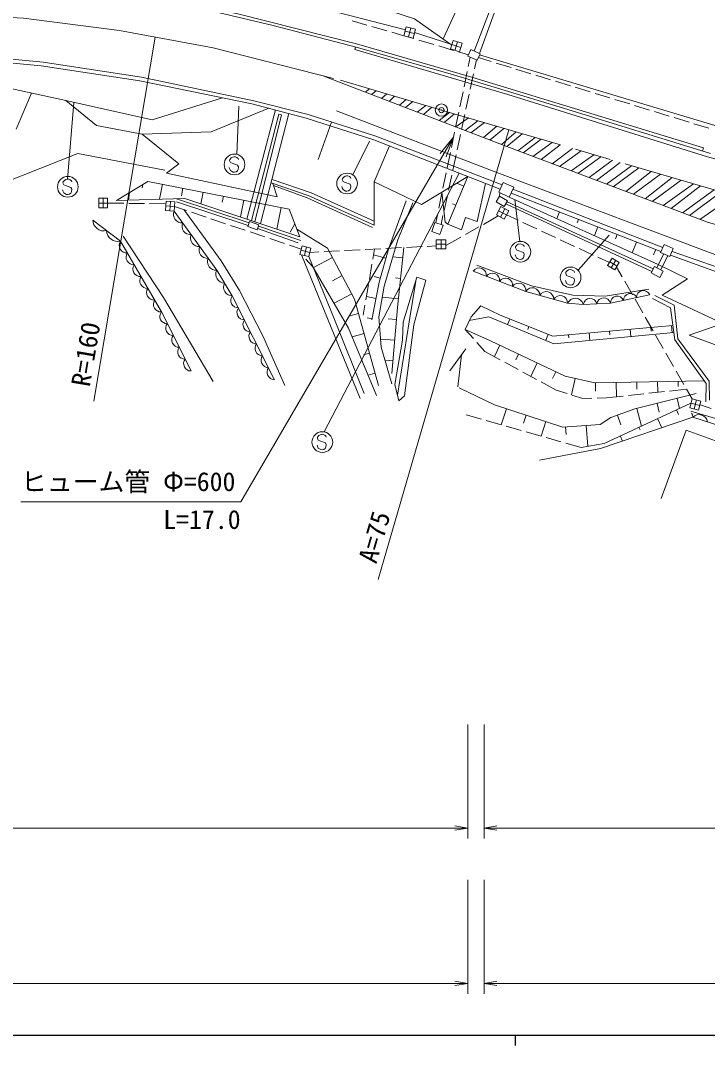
# Model space of a CAD drawing. Units: millimetres at full size, sheet at 1:1000; details may follow other scales. Extents: x 40000 to 680000, y 20000 to 380000.
# Drawn here: x 320180 to 386611, y 204000 to 303018 of the extents above; entities that cross this region are included whole.
import ezdxf
from ezdxf.enums import TextEntityAlignment as Align

# ---------------------------------------------------------------- set-up
doc = ezdxf.new("R2010")
doc.units = ezdxf.units.MM
doc.header["$LTSCALE"] = 1000
doc.header["$PDMODE"] = 32
doc.header["$PDSIZE"] = 500
doc.linetypes.add('CHAIN', pattern=[18.5, 12, -1.5, 3.5, -1.5])
for name, color, linetype, lineweight in [('M-BGD', 7, 'Continuous', 13), ('M-BMK', 2, 'CHAIN', 13), ('M-BMK-SRVR', 3, 'Continuous', 13), ('M-STR-HTXT', 7, 'Continuous', 13), ('M-STR-STRC', 7, 'Continuous', 13), ('M-TTL-BAND', 7, 'Continuous', 25)]:
    doc.layers.add(name, color=color, linetype=linetype, lineweight=lineweight)
doc.styles.add('ＭＳ ゴシック', font='')
doc.styles.get('ＭＳ ゴシック').set_extended_font_data('MS Gothic')

# ---------------------------------------------------------------- blocks, each defined once
blk = doc.blocks.new('open_arrow')
at = {"color": 0, "linetype": 'Continuous', "lineweight": -2}
blk.add_lwpolyline([(7.5, 1.25), (0, 0), (7.5, -1.25)], dxfattribs=at)

msp = doc.modelspace()

# ---------------------------------------------------------------- linework, layer by layer
at = {"layer": 'M-BGD'}
for p, q in [((364038, 300067), (366813, 307253)), ((357400, 302102), (348380, 304425)), ((362742, 304883), (361044, 301234)), ((352236, 302979), (353679, 302569)), ((354160, 302432), (355603, 302023)), ((357476, 302397), (357259, 301552)), ((358363, 302169), (357476, 302397)), ((357920, 302283), (357703, 301438)), ((358146, 301325), (358363, 302169)), ((356084, 301886), (357259, 301552)), ((357259, 301552), (358146, 301325)), ((357259, 301552), (358224, 301267)), ((357368, 301975), (358255, 301747)), ((361879, 300683), (358282, 301854)), ((358703, 301125), (360141, 300699)), ((362006, 301101), (361752, 300266)), ((362885, 300834), (362006, 301101)), ((360621, 300557), (362059, 300132)), ((361752, 300266), (362631, 299999)), ((361879, 300683), (362758, 300416)), ((362445, 300968), (362191, 300132)), ((362631, 299999), (362885, 300834)), ((363723, 300206), (363446, 299573)), ((364621, 299812), (363723, 300206)), ((362539, 299990), (363503, 299704)), ((363446, 299573), (364344, 299180)), ((363481, 298581), (363668, 299476)), ((364274, 299210), (364088, 298348)), ((364344, 299180), (364621, 299812)), ((365701, 299052), (364455, 299433)), ((363072, 296623), (363379, 298092)), ((367613, 298466), (366179, 298905)), ((369526, 297881), (368092, 298320)), ((363983, 297859), (363667, 296393)), ((371438, 297295), (370004, 297734)), ((373351, 296710), (371916, 297149)), ((362664, 294665), (362970, 296134)), ((375263, 296124), (373829, 296564)), ((363562, 295904), (363246, 294438)), ((377175, 295539), (375741, 295978)), ((379088, 294953), (377654, 295393)), ((344833, 294375), (342072, 283830)), ((362256, 292708), (362562, 294176)), ((381000, 294368), (379566, 294807)), ((382913, 293783), (381478, 294222)), ((342521, 283681), (345175, 293965)), ((343385, 283394), (346123, 294039)), ((348980, 289591), (350268, 293206)), ((363141, 293949), (362825, 292482)), ((384825, 293197), (383391, 293636)), ((361847, 290750), (362154, 292218)), ((386737, 292612), (385303, 293051)), ((362719, 291994), (362403, 290527)), ((361439, 288792), (361745, 290260)), ((362298, 290039), (361982, 288572)), ((361030, 286834), (361337, 288302)), ((332024, 287188), (331937, 286848)), ((333915, 287200), (333629, 285751)), ((361877, 288083), (361561, 286617)), ((363046, 287025), (362366, 287307)), ((366866, 287384), (366423, 286419)), ((367889, 286914), (366866, 287384)), ((330714, 286389), (330613, 285661)), ((335877, 286813), (335734, 286088)), ((337839, 286425), (337619, 285308)), ((360622, 284876), (360928, 286345)), ((366423, 286419), (367446, 285949)), ((366512, 286056), (366520, 286374)), ((367446, 285949), (367889, 286914)), ((367627, 286342), (382113, 280692)), ((367802, 286723), (382296, 281097)), ((327746, 285845), (327746, 284913)), ((328605, 285845), (327746, 285845)), ((327746, 285379), (328605, 285379)), ((328176, 285845), (328176, 284913)), ((328605, 284913), (328605, 285845)), ((330171, 285361), (328605, 285379)), ((332171, 285338), (330671, 285355)), ((334236, 285315), (332671, 285333)), ((334254, 285570), (334192, 284668)), ((335111, 285512), (334254, 285570)), ((334683, 285541), (334621, 284639)), ((335050, 284610), (335111, 285512)), ((342298, 283486), (335275, 285801)), ((335280, 285490), (342197, 283208)), ((339802, 286038), (339691, 285480)), ((341764, 285651), (341445, 284038)), ((361456, 286128), (361140, 284662)), ((362281, 285177), (361941, 285318)), ((366181, 285502), (366512, 286056)), ((366947, 285045), (366181, 285502)), ((366512, 286056), (367278, 285599)), ((367278, 285599), (366947, 285045)), ((367098, 285297), (381224, 278766)), ((381368, 279028), (367224, 285508)), ((367446, 285949), (381851, 279451)), ((327746, 284913), (328605, 284913)), ((334192, 284668), (335050, 284610)), ((334223, 285119), (335081, 285061)), ((336230, 284672), (335081, 285061)), ((338125, 284030), (336704, 284511)), ((345379, 284937), (344979, 282864)), ((360333, 283492), (360520, 284387)), ((366627, 285036), (366203, 284229)), ((366203, 284229), (366961, 283830)), ((366415, 284632), (367174, 284234)), ((366582, 284029), (367007, 284837)), ((367386, 284638), (366627, 285036)), ((366961, 283830), (367386, 284638)), ((368292, 283717), (367174, 284234)), ((372285, 284525), (372033, 283880)), ((340019, 283389), (338598, 283870)), ((341913, 282748), (340493, 283229)), ((342164, 283117), (342335, 283590)), ((342335, 283590), (343231, 283267)), ((343231, 283267), (343060, 282794)), ((346707, 283367), (346250, 282582)), ((360256, 283519), (359944, 282633)), ((361042, 283243), (360256, 283519)), ((360730, 282356), (361042, 283243)), ((361034, 284173), (360849, 283311)), ((366383, 284134), (364942, 283325)), ((370108, 282878), (368746, 283507)), ((374148, 283798), (374023, 283476)), ((343060, 282794), (342164, 283117)), ((343808, 282107), (342387, 282588)), ((347026, 281548), (343112, 282938)), ((343194, 283165), (347275, 281749)), ((359944, 282633), (360730, 282356)), ((364506, 283080), (363198, 282346)), ((371923, 282039), (370562, 282668)), ((376012, 283072), (375684, 282232)), ((377875, 282345), (377711, 281925)), ((345702, 281466), (344281, 281946)), ((347325, 280916), (346176, 281305)), ((347202, 280426), (347409, 281246)), ((347409, 281246), (348260, 281032)), ((360387, 281245), (359515, 281200)), ((360387, 281843), (360387, 280957)), ((361322, 281843), (360387, 281843)), ((360387, 281400), (361322, 281400)), ((360855, 281843), (360855, 280957)), ((362763, 282101), (361322, 281292)), ((361322, 280957), (361322, 281843)), ((373739, 281200), (372377, 281829)), ((379738, 281618), (379336, 280585)), ((382079, 280615), (382422, 281374)), ((382422, 281374), (383302, 280977)), ((348053, 280211), (347202, 280426)), ((347305, 280836), (348157, 280621)), ((347349, 280389), (353029, 266516)), ((347834, 281139), (347628, 280318)), ((348260, 281032), (348053, 280211)), ((349029, 280666), (348157, 280621)), ((351026, 280768), (349528, 280691)), ((353024, 280870), (351526, 280793)), ((355021, 280971), (353523, 280895)), ((354422, 280941), (354254, 279967)), ((355508, 280048), (354326, 280383)), ((357019, 281073), (355520, 280997)), ((359016, 281175), (357518, 281099)), ((360387, 280957), (361322, 280957)), ((375554, 280361), (374193, 280990)), ((381602, 280891), (381400, 280375)), ((381695, 279155), (382391, 280474)), ((382959, 280218), (382079, 280615)), ((382086, 278940), (382771, 280303)), ((383302, 280977), (382959, 280218)), ((350348, 280137), (348500, 279157)), ((354169, 279474), (353914, 277996)), ((357153, 280091), (356186, 280196)), ((377127, 279634), (376008, 280151)), ((376955, 279352), (377391, 280065)), ((377648, 278928), (376955, 279352)), ((377173, 279709), (377866, 279284)), ((377737, 279853), (377301, 279140)), ((377391, 280065), (378084, 279641)), ((378084, 279641), (377648, 278928)), ((381159, 278648), (381498, 279264)), ((381498, 279264), (382327, 278807)), ((351285, 278370), (350361, 277880)), ((354963, 278124), (354371, 278291)), ((378356, 278257), (377814, 279200)), ((381988, 278191), (381159, 278648)), ((382327, 278807), (381988, 278191)), ((353829, 277503), (353574, 276025)), ((356937, 278103), (356454, 278156)), ((379351, 276522), (378605, 277823)), ((352222, 276603), (350510, 275696)), ((354548, 276168), (353630, 276348)), ((356722, 276115), (355153, 276285)), ((353489, 275533), (353321, 274559)), ((380347, 274787), (379600, 276088)), ((352872, 274722), (351938, 274464)), ((354164, 274206), (353705, 274295)), ((381342, 273053), (380596, 274354)), ((356535, 274124), (355748, 274190)), ((367483, 274180), (367273, 273649)), ((369343, 273444), (369238, 273179)), ((381133, 273368), (381164, 273014)), ((383125, 273543), (383185, 272857)), ((353405, 272795), (352247, 272474)), ((363970, 272283), (363183, 273153)), ((371203, 272708), (370967, 272113)), ((373164, 272666), (373192, 272347)), ((375156, 272842), (375220, 272112)), ((377148, 273017), (377180, 272652)), ((379140, 273193), (379203, 272485)), ((382338, 271318), (381591, 272619)), ((356367, 272131), (354987, 272246)), ((361706, 269178), (363250, 271311)), ((365093, 271042), (364306, 271912)), ((366521, 271653), (365999, 270551)), ((353939, 270867), (353359, 270707)), ((362460, 267634), (362826, 270725)), ((366559, 270247), (365093, 271042)), ((368329, 270796), (368067, 270245)), ((383333, 269584), (382587, 270885)), ((356200, 270138), (355510, 270196)), ((368317, 269292), (366998, 270008)), ((370136, 269939), (369520, 268639)), ((354472, 268939), (353793, 268752)), ((370074, 268338), (368756, 269054)), ((371943, 269082), (371635, 268432)), ((373824, 268441), (373475, 266845)), ((384329, 267849), (383582, 269150)), ((371979, 267304), (370514, 268099)), ((375779, 268032), (375793, 267215)), ((377779, 268065), (377803, 266663)), ((379779, 268099), (379791, 267398)), ((381779, 268132), (381796, 267099)), ((384585, 267403), (382939, 267223)), ((383778, 268166), (383787, 267649)), ((385119, 266472), (384578, 267415)), ((373028, 266982), (371979, 267304)), ((374555, 266514), (373506, 266836)), ((375437, 266530), (374555, 266514)), ((376819, 266556), (375937, 266540)), ((378465, 266735), (376819, 266556)), ((380453, 266952), (378962, 266790)), ((382442, 267169), (380950, 267007)), ((383667, 266514), (383911, 265535)), ((384896, 265607), (385119, 266472)), ((385119, 266472), (385978, 266251)), ((385325, 265496), (385548, 266361)), ((367174, 265514), (366672, 263965)), ((379786, 265545), (380214, 263832)), ((381727, 266029), (381940, 265173)), ((383605, 265394), (383809, 264950)), ((385754, 265386), (384896, 265607)), ((385866, 265818), (385007, 266040)), ((385978, 266251), (385754, 265386)), ((386949, 265535), (385885, 265891)), ((364743, 264511), (363269, 264929)), ((369077, 264897), (368825, 264122)), ((377897, 264893), (378237, 263942)), ((381788, 264557), (382197, 263669)), ((397855, 261454), (385010, 265276)), ((366667, 263966), (365224, 264375)), ((368592, 263420), (367148, 263829)), ((370979, 264280), (370523, 262873)), ((372894, 263765), (372945, 263028)), ((374889, 263903), (375029, 261889)), ((379972, 263721), (380088, 263468)), ((382139, 256827), (384554, 263448)), ((384554, 263448), (394757, 259727)), ((370516, 262875), (369073, 263284)), ((372440, 262330), (370997, 262739)), ((378155, 262884), (378388, 262379)), ((374395, 261775), (372921, 262193))]:
    msp.add_line(p, q, dxfattribs=at)
for points in [[(368754, 310269), (367424, 307756), (364555, 299841)], [(165189, 269949), (178104, 273345), (196190, 279265), (204291, 281991), (208272, 283570), (232470, 292247), (247652, 297660), (253276, 299514), (261454, 301867), (267530, 303331), (276862, 305076), (283280, 306042), (287331, 306540), (292939, 307039), (304358, 307475), (312085, 307350), (320201, 306805), (329190, 305668), (338195, 304063), (344598, 302536), (352652, 300433), (361734, 297863), (372701, 294545), (386909, 290167)], [(386139, 290404), (386224, 290722), (363906, 297504), (352657, 300748), (341207, 303661), (332256, 305498), (324082, 306609), (319388, 307139), (306021, 307876), (297910, 307679), (288189, 307024), (274812, 305082), (265569, 303182), (260007, 301795), (250691, 299022), (236624, 293990), (227323, 290688), (218786, 287572), (204968, 282602), (181743, 274720), (181745, 274536)], [(344813, 305280), (347776, 305906), (350140, 305845), (358272, 303182), (361784, 300714)], [(352583, 300451), (352520, 300206), (367318, 295865), (386620, 289836), (394799, 287593), (397620, 287267)], [(162443, 261299), (174710, 264287), (184374, 267079), (190387, 268938), (199651, 272220), (210860, 276159), (226000, 281546), (240291, 286653), (254415, 291683), (261285, 293739), (268394, 295468), (275773, 297006), (283908, 298224), (295527, 299301), (305319, 299631), (314338, 299379), (322165, 298640), (331712, 297178), (342551, 294970), (347814, 293598), (354361, 291504), (366562, 286721)], [(162788, 261746), (174929, 264799), (184567, 267499), (190580, 269358), (199844, 272640), (211061, 276545), (226193, 281967), (240473, 287118), (254608, 292103), (261478, 294160), (268603, 295925), (275966, 297426), (284119, 298703), (295720, 299721), (305555, 300001), (314560, 299742), (322380, 298994), (331883, 297540), (342747, 295266), (347992, 293926), (354524, 291859), (366755, 287141)], [(339698, 295551), (332909, 293418), (324573, 295285), (304680, 299609)], [(364565, 299685), (394316, 290770), (402800, 293184)], [(312082, 298000), (301039, 299027), (288155, 298077), (297555, 293405), (306795, 288371), (316815, 286658), (325740, 290176), (334148, 288558)], [(344191, 294543), (338621, 292249), (331938, 292039), (327522, 292880), (324573, 295285)], [(524674, 257421), (511337, 254501), (505232, 253490), (499336, 252937), (493739, 252747), (487640, 253108), (478463, 254368), (470850, 256180), (458257, 259538), (419430, 270891), (402369, 275878), (389805, 279484), (365994, 288442), (350739, 294281)], [(345175, 293965), (345429, 293903), (342825, 283580)], [(331938, 292039), (335491, 289160), (334291, 288257), (345009, 285998), (344593, 287260)], [(363429, 287949), (358949, 285242), (354364, 287423), (355856, 290918)], [(354364, 287423), (354364, 283241), (347992, 286108), (344409, 287323)], [(354364, 283646), (348273, 286357), (344502, 287650)], [(365159, 287271), (364328, 283603), (363199, 283997), (362839, 282799), (361516, 283332), (363429, 287949)], [(344658, 287064), (347901, 285897), (354205, 283030)], [(361516, 283332), (361242, 283539), (360915, 286430)], [(357486, 285585), (355781, 281010), (354858, 277754), (354141, 274088)], [(356094, 267919), (355045, 271471), (354827, 274389), (355336, 277349), (356676, 281836), (358119, 285419)], [(335050, 284610), (339151, 278895), (340662, 276410), (344749, 268320)], [(345744, 267749), (343605, 272564), (341346, 276941), (339570, 279792), (335961, 284763)], [(327166, 283738), (329846, 281698), (333803, 274866), (336669, 269165)], [(346907, 282849), (349880, 281021), (352493, 276091), (354799, 267756)], [(338796, 268139), (333998, 276264), (330103, 282184)], [(357261, 281086), (356634, 275308), (356097, 268906)], [(383023, 280359), (388899, 278231), (391986, 277239), (401245, 274629)], [(383177, 280699), (389126, 278653), (392110, 277677), (401388, 275014)], [(347782, 279955), (348454, 279237), (351912, 273282), (354612, 266780)], [(353415, 266976), (350557, 274122), (348053, 280211)], [(364317, 279378), (369598, 277399), (373601, 276496), (376702, 276402), (380923, 277072)], [(381851, 279451), (384669, 278059), (382214, 276494), (388082, 273742), (384829, 272610), (391046, 270322), (406952, 264963), (420624, 261082)], [(381017, 276511), (377231, 275701), (374598, 275592), (373087, 275701), (369037, 276838), (363958, 278801)], [(356631, 266820), (357767, 273912), (358398, 277831)], [(386787, 266341), (386766, 268179), (383744, 272281), (383380, 275511), (381532, 276467)], [(383257, 273555), (371647, 272533), (366553, 274548), (364698, 275469), (363749, 274402), (363183, 273153)], [(386440, 266185), (386465, 267942), (383440, 272176), (383032, 275252), (381282, 276156)], [(383347, 272872), (371749, 271788), (365455, 274405), (363580, 274029)], [(386274, 268208), (375702, 268031), (372846, 268654), (365618, 272081), (363183, 273153)], [(385522, 266976), (379571, 265491), (377276, 264671), (376227, 263996), (372623, 263746), (366028, 265886), (362611, 267537)], [(385007, 266040), (376604, 262170), (374395, 261775)], [(370366, 260540), (376270, 261662), (385197, 264684), (396008, 261210), (402691, 259855), (416599, 253215)]]:
    msp.add_lwpolyline(points, dxfattribs=at)
for points in [[(336065, 285824), (347182, 282133), (346162, 284782), (332502, 287479), (329463, 285626)], [(356770, 266279), (356365, 267852), (357129, 272152), (357175, 273865), (358515, 278212), (359372, 277947), (358219, 273616), (357300, 266762)]]:
    msp.add_lwpolyline(points, close=True, dxfattribs=at)
for centre, radius, start, end in [((335800, 284282), 818, 156.41535, 274.91564), ((328252, 283774), 1086, 181.88759, 283.52458), ((336620, 283140), 818, 156.41535, 274.91564), ((329591, 282754), 1086, 181.88759, 283.52458), ((337441, 281997), 818, 156.41535, 274.91564), ((330470, 281299), 741, 147.48076, 272.68215), ((331130, 280161), 741, 147.48076, 272.68215), ((338261, 280854), 818, 156.41535, 274.91564), ((331789, 279022), 741, 147.48076, 272.68215), ((339081, 279711), 818, 156.41535, 274.91564), ((332449, 277884), 741, 147.48076, 272.68215), ((339923, 278513), 861, 153.66963, 268.94216), ((364540, 278420), 696, 350.98389, 146.75277), ((365810, 277929), 696, 350.98389, 146.75277), ((340678, 277271), 861, 153.66963, 268.94216), ((367080, 277438), 696, 350.98389, 146.75277), ((368349, 276947), 696, 350.98389, 146.75277), ((333108, 276745), 741, 147.48076, 272.68215), ((341243, 275979), 724, 143.38258, 270.21728), ((369666, 276483), 722, 358.09596, 150.53783), ((371016, 276104), 722, 358.09596, 150.53783), ((372366, 275725), 722, 358.09596, 150.53783), ((377884, 275735), 654, 21.18847, 182.96884), ((379146, 276005), 654, 21.18847, 182.96884), ((380408, 276275), 654, 21.18847, 182.96884), ((333768, 275607), 741, 147.48076, 272.68215), ((373825, 275401), 797, 13.90966, 157.83516), ((375262, 275500), 670, 12.65478, 172.08891), ((376578, 275554), 670, 12.65478, 172.08891), ((334365, 274435), 709, 142.53229, 270.84801), ((341827, 274823), 724, 143.38258, 270.21728), ((334939, 273295), 709, 142.53229, 270.84801), ((342411, 273667), 724, 143.38258, 270.21728), ((335512, 272154), 709, 142.53229, 270.84801), ((342995, 272511), 724, 143.38258, 270.21728), ((336085, 271014), 709, 142.53229, 270.84801), ((343579, 271355), 724, 143.38258, 270.21728), ((344163, 270200), 724, 143.38258, 270.21728), ((336658, 269874), 709, 142.53229, 270.84801), ((344746, 269044), 724, 143.38258, 270.21728), ((384385, 264647), 812, 2.61986, 32.43127), ((385794, 264134), 812, 6.99278, 137.38014), ((385261, 264860), 812, 2.61986, 7.15404), ((386670, 264347), 812, 132.58058, 137.38014)]:
    msp.add_arc(centre, radius, start, end, dxfattribs=at)
at = {"layer": 'M-BMK'}
msp.add_lwpolyline([(167914, 266930), (177340, 269514), (188899, 273035), (249847, 294666), (260151, 297884), (262571, 298486), (271295, 300522), (281540, 302293), (289501, 303243), (299643, 303835), (310797, 303804), (320487, 303243), (329756, 302043), (338823, 300361), (351130, 297245), (360882, 294363), (457820, 266033)], dxfattribs=at)
at = {"layer": 'M-BMK-SRVR'}
msp.add_circle((360882, 294363), 600, dxfattribs=at)
msp.add_point((360882, 294363), dxfattribs=at)
at = {"layer": 'M-STR-HTXT'}
for p, q in [((327265, 266235), (333200, 301404)), ((354760, 249023), (367404, 292457)), ((363429, 235000), (363429, 224000)), ((365000, 235000), (365000, 224000)), ((101743, 225000), (363429, 225000)), ((365000, 225000), (459886, 225000)), ((363429, 220000), (363429, 209000)), ((365000, 220000), (365000, 209000)), ((101743, 210000), (363429, 210000)), ((365000, 210000), (459886, 210000))]:
    msp.add_line(p, q, dxfattribs=at)
msp.add_lwpolyline([(362053, 291737), (341475, 256504), (320225, 256504)], dxfattribs=at)
at = {"layer": 'M-STR-STRC'}
for p, q in [((353533, 296105), (353900, 296426)), ((354117, 295881), (354558, 296232)), ((319747, 292527), (321257, 296006)), ((324729, 287703), (325353, 295110)), ((355105, 295500), (355588, 295928)), ((355851, 295212), (356348, 295703)), ((356837, 294832), (357469, 295372)), ((357407, 294613), (358121, 295179)), ((341093, 290087), (341294, 294751)), ((358543, 294175), (359379, 294807)), ((359141, 293945), (359941, 294641)), ((360677, 293353), (361661, 294136)), ((361351, 293989), (361511, 294179)), ((361141, 293174), (362156, 293991)), ((362263, 292742), (363491, 293601)), ((363192, 292384), (364407, 293333)), ((363727, 292177), (365036, 293149)), ((364941, 291710), (366238, 292798)), ((365573, 291466), (366922, 292598)), ((366676, 291041), (368115, 292249)), ((352311, 288104), (353935, 291374)), ((367209, 290836), (368692, 292081)), ((368279, 290435), (369939, 291716)), ((368789, 290243), (370516, 291548)), ((369712, 289895), (371599, 291231)), ((370518, 289591), (372368, 291006)), ((371592, 289187), (373551, 290661)), ((372299, 288920), (374405, 290411)), ((340419, 289597), (340403, 289483)), ((340403, 289483), (340488, 289301)), ((340547, 289735), (340419, 289597)), ((340488, 289301), (340639, 289227)), ((340678, 289828), (340547, 289735)), ((340639, 289227), (341172, 289039)), ((340844, 289862), (340678, 289828)), ((340960, 289846), (340844, 289862)), ((341104, 289773), (340960, 289846)), ((341214, 289699), (341104, 289773)), ((341249, 289587), (341214, 289699)), ((373441, 288490), (375622, 290055)), ((374086, 288247), (376285, 289862)), ((375170, 287838), (377439, 289524)), ((375886, 287568), (378160, 289314)), ((340405, 288708), (340366, 288818)), ((340489, 288531), (340405, 288708)), ((340592, 288457), (340489, 288531)), ((340739, 288382), (340592, 288457)), ((340859, 288365), (340739, 288382)), ((341026, 288394), (340859, 288365)), ((341151, 288490), (341026, 288394)), ((341222, 288639), (341151, 288490)), ((341172, 289039), (341252, 288866)), ((341252, 288866), (341222, 288639)), ((349532, 263276), (362602, 288273)), ((376838, 287210), (379257, 288993)), ((377496, 286962), (379982, 288781)), ((378698, 286509), (381168, 288435)), ((379443, 286228), (382055, 288176)), ((324304, 287438), (324288, 287325)), ((324288, 287325), (324373, 287142)), ((324432, 287577), (324304, 287438)), ((324563, 287670), (324432, 287577)), ((324729, 287703), (324563, 287670)), ((324845, 287687), (324729, 287703)), ((324989, 287614), (324845, 287687)), ((325099, 287540), (324989, 287614)), ((325134, 287428), (325099, 287540)), ((351302, 287757), (351286, 287643)), ((351286, 287643), (351372, 287461)), ((351431, 287895), (351302, 287757)), ((351372, 287461), (351523, 287387)), ((351562, 287988), (351431, 287895)), ((351523, 287387), (352055, 287199)), ((351728, 288022), (351562, 287988)), ((351844, 288005), (351728, 288022)), ((351988, 287933), (351844, 288005)), ((352098, 287858), (351988, 287933)), ((352055, 287199), (352135, 287026)), ((352132, 287747), (352098, 287858)), ((380574, 285802), (383208, 287838)), ((381254, 285546), (384072, 287586)), ((382328, 285141), (385254, 287241)), ((324290, 286550), (324251, 286660)), ((324374, 286372), (324290, 286550)), ((324373, 287142), (324524, 287069)), ((324477, 286299), (324374, 286372)), ((324624, 286224), (324477, 286299)), ((324524, 287069), (325057, 286880)), ((324744, 286207), (324624, 286224)), ((324911, 286235), (324744, 286207)), ((325036, 286331), (324911, 286235)), ((325107, 286480), (325036, 286331)), ((325057, 286880), (325137, 286708)), ((325137, 286708), (325107, 286480)), ((351289, 286868), (351250, 286978)), ((351373, 286691), (351289, 286868)), ((351476, 286617), (351373, 286691)), ((351622, 286542), (351476, 286617)), ((351743, 286525), (351622, 286542)), ((351910, 286554), (351743, 286525)), ((352035, 286650), (351910, 286554)), ((352106, 286799), (352035, 286650)), ((352135, 287026), (352106, 286799)), ((383103, 284849), (385937, 287041)), ((384194, 284438), (387247, 286658)), ((384861, 284187), (387940, 286455)), ((368453, 281679), (367971, 285712)), ((385865, 283808), (389184, 286092)), ((374091, 278902), (377093, 282276)), ((368186, 281306), (368057, 281167)), ((368317, 281398), (368186, 281306)), ((368483, 281432), (368317, 281398)), ((368599, 281416), (368483, 281432)), ((368743, 281343), (368599, 281416)), ((368853, 281269), (368743, 281343)), ((368887, 281157), (368853, 281269)), ((368044, 280278), (368005, 280388)), ((368057, 281167), (368041, 281053)), ((368041, 281053), (368127, 280871)), ((368128, 280101), (368044, 280278)), ((368127, 280871), (368278, 280797)), ((368278, 280797), (368810, 280609)), ((368810, 280609), (368890, 280437)), ((368890, 280437), (368861, 280209)), ((368231, 280027), (368128, 280101)), ((368377, 279952), (368231, 280027)), ((368497, 279935), (368377, 279952)), ((368665, 279964), (368497, 279935)), ((368790, 280060), (368665, 279964)), ((368861, 280209), (368790, 280060)), ((372918, 278690), (372902, 278576)), ((372902, 278576), (372987, 278394)), ((373046, 278829), (372918, 278690)), ((372987, 278394), (373138, 278320)), ((373177, 278921), (373046, 278829)), ((373138, 278320), (373671, 278132)), ((373343, 278955), (373177, 278921)), ((373459, 278939), (373343, 278955)), ((373603, 278866), (373459, 278939)), ((373713, 278792), (373603, 278866)), ((373748, 278680), (373713, 278792)), ((372904, 277801), (372865, 277911)), ((372988, 277624), (372904, 277801)), ((373091, 277550), (372988, 277624)), ((373238, 277475), (373091, 277550)), ((373358, 277458), (373238, 277475)), ((373525, 277487), (373358, 277458)), ((373650, 277583), (373525, 277487)), ((373721, 277732), (373650, 277583)), ((373671, 278132), (373751, 277960)), ((373751, 277960), (373721, 277732)), ((348909, 262776), (348893, 262662)), ((348893, 262662), (348979, 262480)), ((349037, 262915), (348909, 262776)), ((348979, 262480), (349130, 262407)), ((349169, 263007), (349037, 262915)), ((349130, 262407), (349662, 262218)), ((349335, 263041), (349169, 263007)), ((349450, 263025), (349335, 263041)), ((349595, 262952), (349450, 263025)), ((349705, 262878), (349595, 262952)), ((349739, 262766), (349705, 262878)), ((348895, 261887), (348856, 261997)), ((348979, 261710), (348895, 261887)), ((349083, 261636), (348979, 261710)), ((349229, 261561), (349083, 261636)), ((349349, 261544), (349229, 261561)), ((349517, 261573), (349349, 261544)), ((349641, 261669), (349517, 261573)), ((349712, 261818), (349641, 261669)), ((349662, 262218), (349742, 262046)), ((349742, 262046), (349712, 261818))]:
    msp.add_line(p, q, dxfattribs=at)
msp.add_lwpolyline([(349512, 297655), (366957, 290933), (386622, 283523), (409055, 277097), (438476, 269128), (485422, 255996), (488413, 255668), (494745, 255575), (504256, 256393), (513884, 257982), (521134, 259753)], dxfattribs=at)
for centre in [(340876, 289110), (351760, 287270), (324761, 286952), (368515, 280680), (373375, 278203), (349366, 262289)]:
    msp.add_circle(centre, 1000, dxfattribs=at)
at = {"layer": 'M-TTL-BAND'}
for p, q in [((40000, 205000), (579000, 205000)), ((368000, 205000), (368000, 204000))]:
    msp.add_line(p, q, dxfattribs=at)

# ---------------------------------------------------------------- block references
at = {"layer": 'M-STR-HTXT'}
for p, xscale, yscale, rotation in [((362053, 291737), 267, 267, 239.7), ((363429, 225000), 167, 167, 180), ((363429, 210000), 167, 167, 180)]:
    msp.add_blockref('open_arrow', p, dxfattribs=dict(at, xscale=xscale, yscale=yscale, rotation=rotation))
at = {"layer": 'M-STR-HTXT', "xscale": 167, "yscale": 167}
for p in [(365000, 225000), (365000, 210000)]:
    msp.add_blockref('open_arrow', p, dxfattribs=at)

# ---------------------------------------------------------------- texts
at = {"layer": 'M-STR-HTXT', "style": 'ＭＳ ゴシック'}
for s, rotation, p in [('R=160', 80.422, (326490, 270782)), ('A=75', 73.769, (354401, 253126))]:
    msp.add_text(s, height=1833, rotation=rotation, dxfattribs=at).set_placement(p, align=Align.MIDDLE_CENTER)
msp.add_text('ヒューム管 Φ=600', height=1833, dxfattribs=at).set_placement((320225, 257004), align=Align.BOTTOM_LEFT)
msp.add_text('L=17.0', height=1833, dxfattribs=at).set_placement((337725, 254811), align=Align.MIDDLE_CENTER)

doc.saveas('drawing.dxf')
